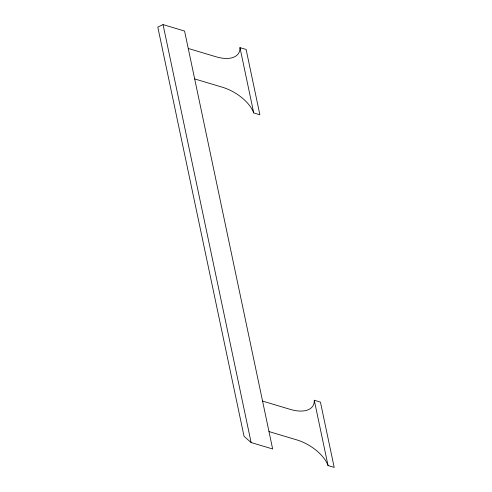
<?xml version="1.0" encoding="UTF-8"?>
<svg xmlns="http://www.w3.org/2000/svg" width="492" height="492" viewBox="0 0 492 492"><rect width="100%" height="100%" fill="white"/><g stroke="black" fill="none" stroke-linecap="round" stroke-linejoin="round"><path stroke-width="0.74" d="M163.043 24.6L157.809 27.109L244.044 436.336L251.117 442.529L272.654 448.981L184.58 31.045L163.043 24.6L251.117 442.529M188.252 48.462L215.945 56.752A31.365 16.433 31 0 0 239.967 47.626L246.123 49.471L259.881 114.771L253.731 112.926A31.365 16.433 31 0 0 222.366 87.225L194.672 78.935M262.562 401.091L290.255 409.381A31.365 16.433 31 0 0 314.277 400.254L320.433 402.099L334.191 467.4L328.041 465.555A31.365 16.433 31 0 0 296.676 439.854L268.983 431.564M239.967 47.626L253.731 112.926M314.277 400.254L328.041 465.555"/></g></svg>
